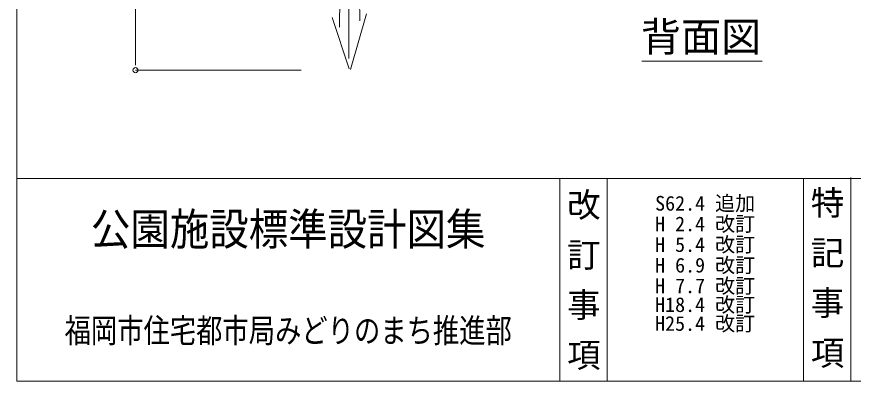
# Model space of a CAD drawing. Units: millimetres on the paper, with parts at other scales. Extents: x 11 to 3029, y 10 to 3833.
# Drawn here: x 10.7 to 91.8, y 9.8 to 45.1 of the extents above; entities that cross this region are included whole.
import ezdxf
from ezdxf.enums import TextEntityAlignment as Align

# ---------------------------------------------------------------- set-up
doc = ezdxf.new("R2010")
doc.units = ezdxf.units.MM
for name, color, linetype, lineweight in [('_0-0_', 7, 'Continuous', 13), ('寸法', 1, 'Continuous', 13), ('本体', 7, 'Continuous', 13)]:
    doc.layers.add(name, color=color, linetype=linetype, lineweight=lineweight)
doc.styles.add('@ＭＳ ゴシック', font='')
doc.styles.add('ＭＳ ゴシック', font='')
doc.styles.get('@ＭＳ ゴシック').set_extended_font_data('@MS Gothic')
doc.styles.get('ＭＳ ゴシック').set_extended_font_data('MS Gothic')

msp = doc.modelspace()

# ---------------------------------------------------------------- linework, layer by layer
at = {"layer": '_0-0_', "color": 6}
msp.add_line((10.744, 29.443), (284.557, 29.443), dxfattribs=at)
at = {"layer": '_0-0_'}
for p, q in [((63.35, 29.443), (63.35, 9.785)), ((67.946, 29.443), (67.946, 9.785)), ((86.962, 29.443), (86.962, 9.785)), ((91.558, 29.539), (91.558, 9.785))]:
    msp.add_line(p, q, dxfattribs=at)
at = {"layer": '_0-0_', "color": 6}
msp.add_lwpolyline([(284.557, 190.967), (10.744, 190.967), (10.744, 9.785), (284.557, 9.785)], close=True, dxfattribs=at)
at = {"layer": '寸法'}
for p, q in [((22.252, 108.937), (22.252, 40.937)), ((22.252, 40.437), (22.252, 40.937)), ((38.297, 39.937), (22.252, 39.937))]:
    msp.add_line(p, q, dxfattribs=at)
at = {"layer": '寸法', "color": 3}
msp.add_line((71.324, 40.816), (82.973, 40.816), dxfattribs=at)
at = {"layer": '寸法'}
for start, end in [(90, 270), (270, 90)]:
    msp.add_arc((22.252, 39.937), 0.25, start, end, dxfattribs=at)
at = {"layer": '本体', "color": 4}
for p, q in [((42.016, 44.101), (42.275, 79.503)), ((42.936, 41.08), (42.936, 79.503)), ((43.987, 44.714), (43.617, 79.512))]:
    msp.add_line(p, q, dxfattribs=at)
at = {"layer": '本体'}
for p, q in [((44.63, 45.403), (43.077, 40.002)), ((41.293, 45.029), (42.947, 40.067))]:
    msp.add_line(p, q, dxfattribs=at)

# ---------------------------------------------------------------- texts
at = {"layer": '_0-0_', "style": '@ＭＳ ゴシック'}
for s, p in [('改 訂 事 項', (65.648, 19.65)), ('特 記 事 項', (89.26, 19.846))]:
    msp.add_text(s, height=2.374, rotation=270, dxfattribs=at).set_placement(p, align=Align.MIDDLE_CENTER)
at = {"layer": '_0-0_', "style": 'ＭＳ ゴシック'}
for s, p in [('S62.4 追加', (77.442, 27.036)), ('H 2.4 改訂', (77.442, 25.036)), ('H 5.4 改訂', (77.442, 23.036)), ('H 6.9 改訂', (77.442, 21.036)), ('H 7.7 改訂', (77.442, 19.036)), ('H18.4 改訂', (77.442, 17.211)), ('H25.4 改訂', (77.442, 15.386))]:
    msp.add_text(s, height=1.424, dxfattribs=at).set_placement(p, align=Align.MIDDLE_CENTER)
for s, height, width, p in [('公園施設標準設計図集', 3.114, 0.9, (37.047, 24.529)), ('福岡市住宅都市局みどりのまち推進部', 2.336, 0.8, (37.047, 14.7))]:
    msp.add_text(s, height=height, dxfattribs=dict(at, width=width)).set_placement(p, align=Align.MIDDLE_CENTER)
at = {"layer": '寸法', "color": 3, "style": 'ＭＳ ゴシック'}
msp.add_text('背面図\u3000', height=2.848, dxfattribs=at).set_placement((71.22, 40.89), align=Align.BOTTOM_LEFT)

doc.saveas('drawing.dxf')
